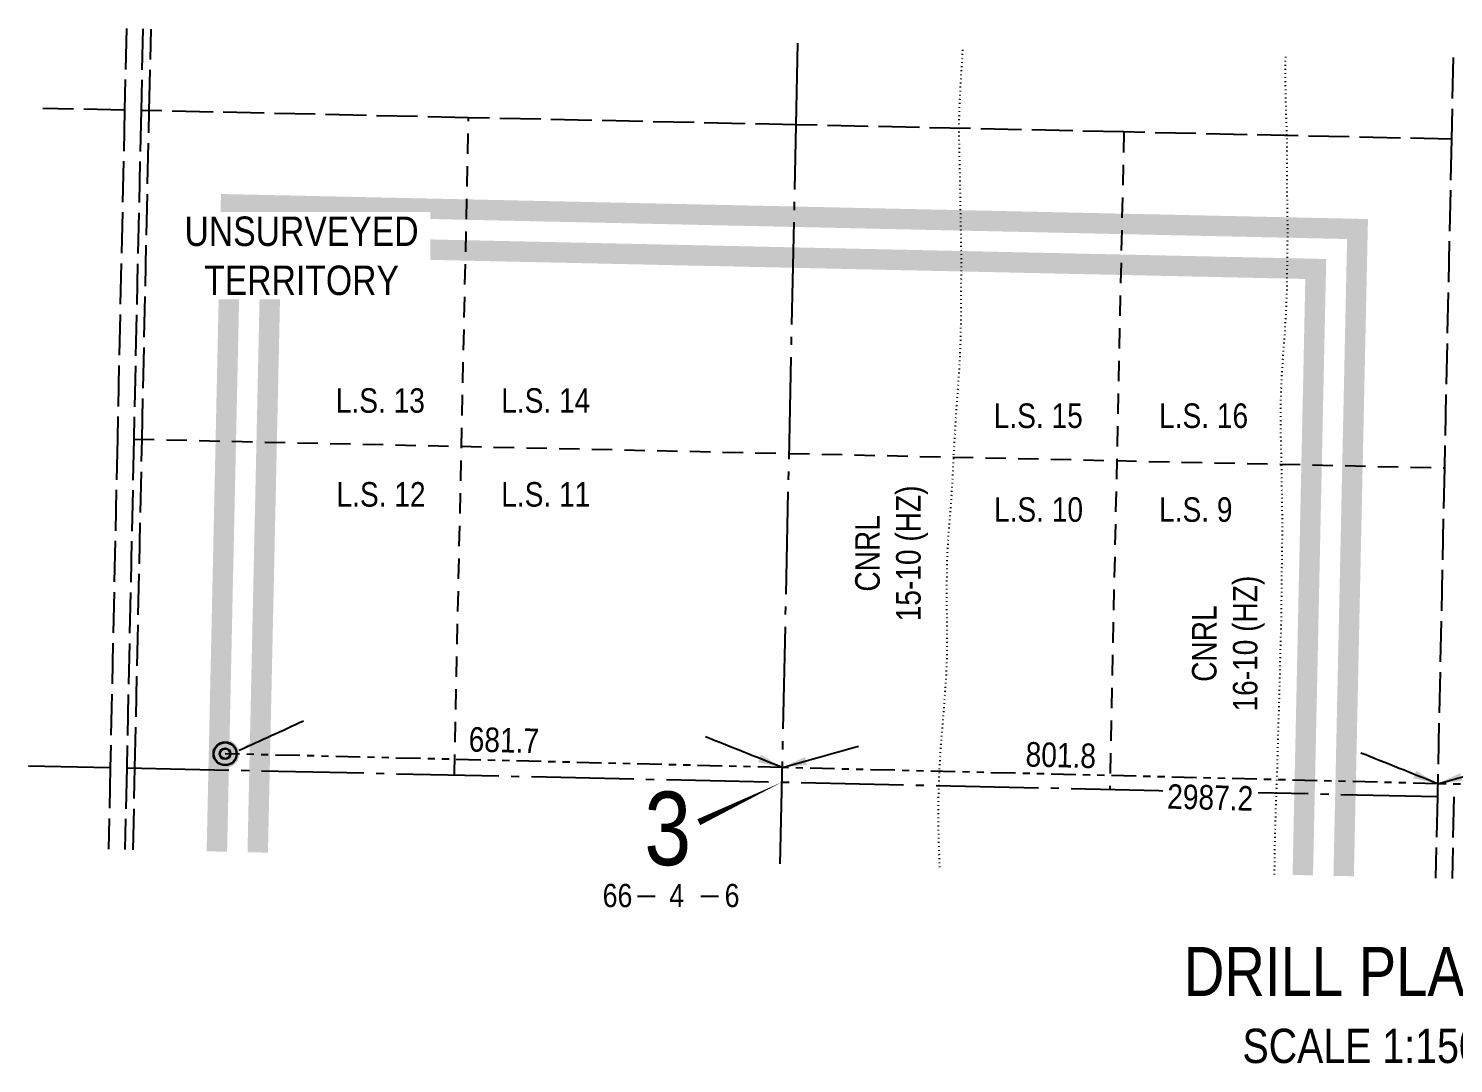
# Model space of a CAD drawing. Extents: x 401306 to 418331, y 6045711 to 6071172.
# Drawn here: x 413923 to 415666, y 6056484 to 6057751 of the extents above; entities that cross this region are included whole.
import ezdxf
from ezdxf.enums import TextEntityAlignment as Align

# ---------------------------------------------------------------- set-up
doc = ezdxf.new("R2010")
doc.units = 0
doc.header["$LTSCALE"] = 5
for name, pattern in [('foc-DOT', [1, 0.2, -0.8]), ('foc-DRILLPATH', [14.75, 6, -1.75, 1.75, -1.75, 1.75, -1.75]), ('foc-LSD', [8, 5, -3]), ('foc-QUARTERLINE', [33, 25, -3, 2, -3]), ('foc-UNSURVEYED', [12.5, 10, -2.5])]:
    doc.linetypes.add(name, pattern=pattern)
for name, color, linetype in [('10', 1, 'Continuous'), ('9', 3, 'Continuous'), ('AS-TARGET-GAS-H', 181, 'Continuous'), ('AS-TARGET-OIL-H', 131, 'Continuous'), ('C-SYMBOL', 7, 'Continuous'), ('DETAIL-HZ-Existing', 8, 'foc-DOT'), ('DETAIL-T', 7, 'Continuous'), ('L-BD', 7, 'Continuous'), ('L-MON', 1, 'Continuous'), ('L-QSEC', 8, 'foc-QUARTERLINE'), ('L-SECLBL', 7, 'Continuous'), ('L-SECTION-LSD', 7, 'foc-LSD'), ('L-USEC', 7, 'foc-UNSURVEYED'), ('P-BUFFER-PURPLE-T', 187, 'Continuous'), ('P-PDRILLPATH', 12, 'foc-DRILLPATH')]:
    doc.layers.add(name, color=color, linetype=linetype)
doc.styles.add('100L', font='ARIALN.TTF', dxfattribs={"height": 11})
doc.styles.add('80CG', font='ARIALN.TTF', dxfattribs={"height": 10})
doc.styles.add('80L', font='ARIALN.TTF', dxfattribs={"height": 10})
doc.styles.add('SIMPLEX', font='ARIALN.TTF')
doc.styles.get("Standard").update_dxf_attribs({"font": 'ARIALN.TTF'})
doc.dimstyles.new('Compass 5 000', dxfattribs={"dimscale": 5, "dimtxt": 9, "dimasz": 2, "dimexe": 0.2, "dimexo": 0.0625, "dimgap": 0.5, "dimtad": 0, "dimtih": 1, "dimtoh": 1, "dimzin": 0, "dimdsep": 46, "dimtxsty": '80CG', "dimcen": 0.1, "dimse1": 1, "dimse2": 1, "dimclrd": 256, "dimclrt": 256, "dimaunit": 1, "dimadec": 4, "dimazin": 0, "dimtfac": 0.06, "dimtofl": 0, "dimtmove": 0, "dimatfit": 1, "dimfxl": 0.2, "dimtolj": 1, "dimtzin": 0, "dimlwd": -1, "dimarcsym": 0})

# ---------------------------------------------------------------- blocks, each defined once
blk = doc.blocks.new('L-SECLBL')
at = {"layer": '9', "color": 7}
for p, q in [((-5.08, -27.83), (-12.29, -27.83)), ((20.7, -27.83), (13.5, -27.83))]:
    blk.add_line(p, q, dxfattribs=at)
at = {"layer": '10', "color": 2, "style": 'SIMPLEX'}
blk.add_attdef('SEC', text='', height=30, dxfattribs=at).set_placement((0, 0), align=Align.MIDDLE)
at = {"layer": '10', "color": 5, "style": '80L'}
blk.add_attdef('TWP', text='', height=9.5, dxfattribs=at).set_placement((-14.43, -27.37), align=Align.MIDDLE_RIGHT)
blk.add_attdef('RGE', text='', height=9.5, dxfattribs=at).set_placement((3.62, -27.37), align=Align.MIDDLE_CENTER)
blk.add_attdef('MER', text='', height=9.5, dxfattribs=at).set_placement((23.17, -27.37), align=Align.MIDDLE_LEFT)
blk = doc.blocks.new('plbh')
at = {"layer": 'L-MON'}
h = blk.add_hatch(color=255, dxfattribs=at)
h.dxf.hatch_style = 1
edge = h.paths.add_edge_path()
edge.add_arc((0, 0), 1.16, 0, 360)
h = blk.add_hatch(color=256, dxfattribs=at)
h.dxf.hatch_style = 1
h.paths.add_polyline_path([(-0.96, 0, 1), (0.96, 0, 1)])
h.paths.add_polyline_path([(0.91, 0, -1), (-0.91, 0, -1)], flags=16)
h.paths.add_polyline_path([(0.45, 0, -1), (-0.45, 0, -1)], flags=0)
h = blk.add_hatch(color=256, dxfattribs=at)
h.dxf.hatch_style = 1
h.paths.add_polyline_path([(-0.45, 0, 1), (0.45, 0, 1)])
h.paths.add_polyline_path([(0.4, 0, -1), (-0.4, 0, -1)], flags=16)
at = {"layer": 'L-MON', "color": 240}
for radius in [0.96, 0.91, 0.45, 0.4]:
    blk.add_circle((0, 0), radius, dxfattribs=at)

msp = doc.modelspace()

# ---------------------------------------------------------------- hatches: boundary and pattern name
at = {"layer": 'AS-TARGET-GAS-H'}
h = msp.add_hatch(color=256, dxfattribs=at)
h.dxf.hatch_style = 1
h.paths.add_polyline_path([(414216.212, 6056742.442), (414232.091, 6057471.622), (415484.556, 6057444.252), (415468.945, 6056715.128), (415493.929, 6056714.583), (415510.075, 6057468.69), (414207.652, 6057497.151), (414191.228, 6056742.987)])
at = {"layer": 'AS-TARGET-OIL-H'}
h = msp.add_hatch(color=256, dxfattribs=at)
h.dxf.hatch_style = 1
h.paths.add_polyline_path([(414216.212, 6056742.442), (414232.091, 6057471.622), (415484.556, 6057444.252), (415468.945, 6056715.128), (415493.929, 6056714.583), (415510.075, 6057468.69), (414207.652, 6057497.151), (414191.228, 6056742.987)])
h.paths.add_polyline_path([(414166.244, 6056743.531), (414183.212, 6057522.681), (415535.593, 6057493.128), (415518.913, 6056714.038), (415543.896, 6056713.494), (415561.112, 6057517.566), (414158.773, 6057548.211), (414141.261, 6056744.076)])

# ---------------------------------------------------------------- linework, layer by layer
at = {"layer": 'DETAIL-HZ-Existing', "flags": 128}
for points in [[(415037.537, 6056724.534), (415037.332, 6056731.157), (415036.76, 6056750.244), (415036.221, 6056769.43), (415036.012, 6056788.609), (415036.14, 6056807.69), (415036.579, 6056826.795), (415037.399, 6056845.922), (415038.578, 6056865.001), (415040.006, 6056884.065), (415041.537, 6056903.217), (415043.036, 6056922.289), (415044.475, 6056941.393), (415045.723, 6056960.45), (415046.529, 6056979.377), (415046.85, 6056998.565), (415046.708, 6057017.632), (415046.446, 6057036.692), (415046.375, 6057055.818), (415046.394, 6057074.922), (415046.614, 6057094.052), (415047.343, 6057113.16), (415048.593, 6057132.298), (415050.052, 6057151.341), (415051.532, 6057170.494), (415052.841, 6057189.6), (415053.863, 6057208.833), (415054.802, 6057227.907), (415055.823, 6057247.09), (415056.911, 6057266.121), (415058.183, 6057285.348), (415059.561, 6057304.413), (415060.941, 6057323.548), (415062.16, 6057342.636), (415063.019, 6057361.702), (415063.488, 6057380.786), (415063.688, 6057399.956), (415063.824, 6057418.898), (415063.933, 6057438), (415064.035, 6057457.252), (415064.003, 6057476.307), (415063.733, 6057495.017), (415063.344, 6057514.21), (415062.996, 6057533.422), (415062.72, 6057552.792), (415062.404, 6057572.123), (415061.974, 6057591.247), (415061.53, 6057610.251), (415061.303, 6057629.51), (415061.63, 6057648.507), (415062.469, 6057667.604), (415063.489, 6057686.766), (415064.611, 6057705.977), (415065.983, 6057725.212), (415066.221, 6057728.201)], [(415446.951, 6056715.607), (415447.119, 6056730.949), (415447.357, 6056749.988), (415447.796, 6056769.073), (415448.353, 6056788.105), (415448.993, 6056807.226), (415449.721, 6056826.305), (415450.373, 6056845.515), (415450.945, 6056864.757), (415451.444, 6056883.881), (415451.983, 6056902.984), (415452.543, 6056922.096), (415453.093, 6056941.239), (415453.604, 6056960.443), (415454.044, 6056979.607), (415454.55, 6056998.551), (415455.072, 6057017.794), (415455.462, 6057036.95), (415455.651, 6057056.051), (415455.803, 6057075.262), (415456.072, 6057094.39), (415456.343, 6057113.559), (415456.492, 6057132.68), (415456.511, 6057151.794), (415456.293, 6057171.023), (415455.943, 6057190.185), (415455.692, 6057209.295), (415455.313, 6057228.507), (415454.785, 6057247.723), (415454.406, 6057266.926), (415454.474, 6057285.988), (415454.944, 6057305.133), (415455.835, 6057324.318), (415457.047, 6057343.557), (415458.395, 6057362.622), (415459.8, 6057381.516), (415460.962, 6057400.736), (415461.86, 6057419.801), (415462.368, 6057438.855), (415462.541, 6057457.665), (415462.78, 6057476.764), (415463.001, 6057495.974), (415462.946, 6057515.35), (415462.722, 6057531.528), (415462.382, 6057550.65), (415462.199, 6057569.658), (415462.281, 6057588.931), (415462.318, 6057607.934), (415461.937, 6057627.037), (415461.258, 6057646.226), (415460.669, 6057665.453), (415460.372, 6057684.744), (415460.386, 6057704.068), (415460.613, 6057719.526)]]:
    msp.add_lwpolyline(points, dxfattribs=at)
at = {"layer": 'L-QSEC', "flags": 128}
for points in [[(414862.101, 6057632.824), (414864.257, 6057732.643)], [(414842.581, 6056728.785), (414862.101, 6057632.824)], [(413923.463, 6056848.813), (414023.398, 6056846.629)], [(414043.501, 6056846.19), (415645.969, 6056811.173)]]:
    msp.add_lwpolyline(points, dxfattribs=at)
at = {"layer": 'L-SECLBL', "flags": 128}
msp.add_lwpolyline([(414844.738, 6056828.681, 0, 8, 0), (414742.985, 6056779.707, 0, 0, 0)], format="xyseb", dxfattribs=at)
at = {"layer": 'L-SECTION-LSD', "flags": 128}
for points in [[(414444.12, 6056837.436), (414461.557, 6057641.577)], [(415262.644, 6057624.071), (415245.354, 6056819.927)], [(414052.258, 6057248.262), (414853.42, 6057230.752)], [(414853.42, 6057230.752), (415654.577, 6057213.246)]]:
    msp.add_lwpolyline(points, dxfattribs=at)
at = {"layer": 'L-USEC'}
for p, q in [((414043.087, 6057750.705), (414040.91, 6057650.77)), ((414063.191, 6057750.267), (414061.014, 6057650.332)), ((414071.066, 6057650.11), (414073.243, 6057750.041)), ((415665.321, 6057715.024), (415663.186, 6057615.318)), ((414040.91, 6057650.77), (413940.975, 6057652.953)), ((414040.91, 6057650.77), (414032.154, 6057248.7)), ((414061.014, 6057650.332), (414052.258, 6057248.262)), ((414461.557, 6057641.577), (414061.014, 6057650.329)), ((414062.31, 6057248.041), (414071.066, 6057650.11)), ((414862.101, 6057632.824), (414461.557, 6057641.577)), ((415262.644, 6057624.071), (414862.101, 6057632.824)), ((415663.186, 6057615.318), (415262.644, 6057624.071)), ((415663.186, 6057615.318), (415654.577, 6057213.246)), ((414032.154, 6057248.7), (414023.398, 6056846.629)), ((414052.258, 6057248.262), (414043.501, 6056846.191)), ((414053.554, 6056845.971), (414062.31, 6057248.041)), ((415654.577, 6057213.246), (415645.969, 6056811.173)), ((414023.398, 6056846.629), (414021.221, 6056746.693)), ((414043.501, 6056846.192), (414041.325, 6056746.255)), ((414051.378, 6056746.036), (414053.554, 6056845.971)), ((415645.969, 6056811.173), (415643.831, 6056711.315)), ((415666.073, 6056810.742), (415663.935, 6056710.876))]:
    msp.add_line(p, q, dxfattribs=at)
at = {"layer": 'P-PDRILLPATH'}
msp.add_lwpolyline([(417711.55, 6056584.07), (417148.924, 6056789.678), (416467.62, 6056806.492), (415646.303, 6056826.762), (414845.124, 6056846.535), (414163.854, 6056863.349)], dxfattribs=at)

# ---------------------------------------------------------------- block references
at = {"layer": 'L-MON', "xscale": 14.99999999999999, "yscale": 14.99999999999999, "zscale": 14.99999999999999}
msp.add_blockref('plbh', (414163.854, 6056863.349), dxfattribs=at)
at = {"layer": 'L-SECLBL', "xscale": 2.999999999999997, "yscale": 2.999999999999997, "zscale": 2.999999999999997}
msp.add_blockref('L-SECLBL', (414705.054, 6056772.085), dxfattribs=at).add_auto_attribs({'SEC': '3', 'TWP': '66', 'RGE': '4', 'MER': '6'})

# ---------------------------------------------------------------- texts
at = {"layer": 'DETAIL-HZ-Existing', "char_height": 30, "attachment_point": 1, "rotation": 90, "style": '80L'}
for s, insert in [('\\pxqc;CNRL\\P15-10 (HZ)', (414934.165, 6057026.37)), ('\\pxqc;CNRL\\P16-10 (HZ)', (415345.951, 6056915.975))]:
    msp.add_mtext_dynamic_manual_height_columns(s, width=164.3382, gutter_width=150, heights=[0], dxfattribs=dict(at, insert=insert))
at = {"layer": 'DETAIL-T', "color": 3, "insert": (415241.527, 6056626.988), "char_height": 59.97519, "width": 677.22247, "attachment_point": 1, "style": '80CG'}
msp.add_mtext("\\pxqc;DRILL PLAN 'D'\\P{\\H0.7x;SCALE 1:15000}", dxfattribs=at)
at = {"layer": 'P-BUFFER-PURPLE-T'}
for s, p in [('681.7', (414504.723, 6056880.085)), ('801.8', (415185.601, 6056861.792))]:
    msp.add_text(s, height=29.9876, rotation=358.586243, dxfattribs=at).set_placement(p, align=Align.MIDDLE_CENTER)

# ---------------------------------------------------------------- leaders
at = {"layer": 'P-BUFFER-PURPLE-T', "path_type": 1}
for points in [[(414180.929, 6056867.691), (414259.672, 6056903.714)], [(414845.124, 6056846.535), (414751.314, 6056884.011)], [(414845.124, 6056846.535), (414938.078, 6056872.722)], [(415646.303, 6056826.762), (415552.493, 6056864.239)], [(415646.303, 6056826.762), (415739.257, 6056852.949)]]:
    msp.add_leader(points, dimstyle='Compass 5 000', override={"dimasz": 6}, dxfattribs=at)

# ---------------------------------------------------------------- next in the draw order: texts
at = {"layer": 'C-SYMBOL', "color": 3, "insert": (414257.311, 6057472.387), "char_height": 35.98207, "attachment_point": 5, "style": '80L', "bg_fill": 3, "box_fill_scale": 1.15, "bg_fill_color": 256, "bg_fill_true_color": 256, "bg_fill_transparency": 0}
msp.add_mtext_dynamic_manual_height_columns('\\pxqc;UNSURVEYED TERRITORY', width=304.18619, gutter_width=142.5, heights=[0], dxfattribs=at)
at = {"layer": 'L-BD', "insert": (415368.64, 6056824.937), "char_height": 29.9876, "width": 107.18895, "attachment_point": 2, "rotation": 358.5246, "style": '80L', "bg_fill": 3, "box_fill_scale": 1.15, "bg_fill_color": 256, "bg_fill_true_color": 256, "bg_fill_transparency": 0}
msp.add_mtext('2987.2', dxfattribs=at)
at = {"layer": 'L-SECTION-LSD', "char_height": 29.9876, "attachment_point": 1, "style": '100L', "bg_fill": 3, "box_fill_scale": 1.5, "bg_fill_color": 256, "bg_fill_transparency": 0}
for s, width, insert in [('\\pxqr;L.S. 13', 110.45697, (414297.642, 6057310.561)), ('L.S. 14', 110.94871, (414501.436, 6057310.561)), ('\\pxqr;L.S. 15', 110.53262, (415101.939, 6057291.964)), ('\\pxql;L.S. 16', 110.77849, (415305.733, 6057291.964)), ('\\pxqr;L.S. 12', 111.28914, (414297.642, 6057195.755)), ('\\pxql;L.S. 11', 109.30328, (414501.436, 6057195.755)), ('\\pxqr;L.S. 10', 110.81631, (415101.939, 6057177.158)), ('\\pxql;L.S. 9', 91.54398, (415305.733, 6057177.158))]:
    msp.add_mtext_dynamic_manual_height_columns(s, width=width, gutter_width=164.932, heights=[0], dxfattribs=dict(at, insert=insert))

doc.saveas('drawing.dxf')
